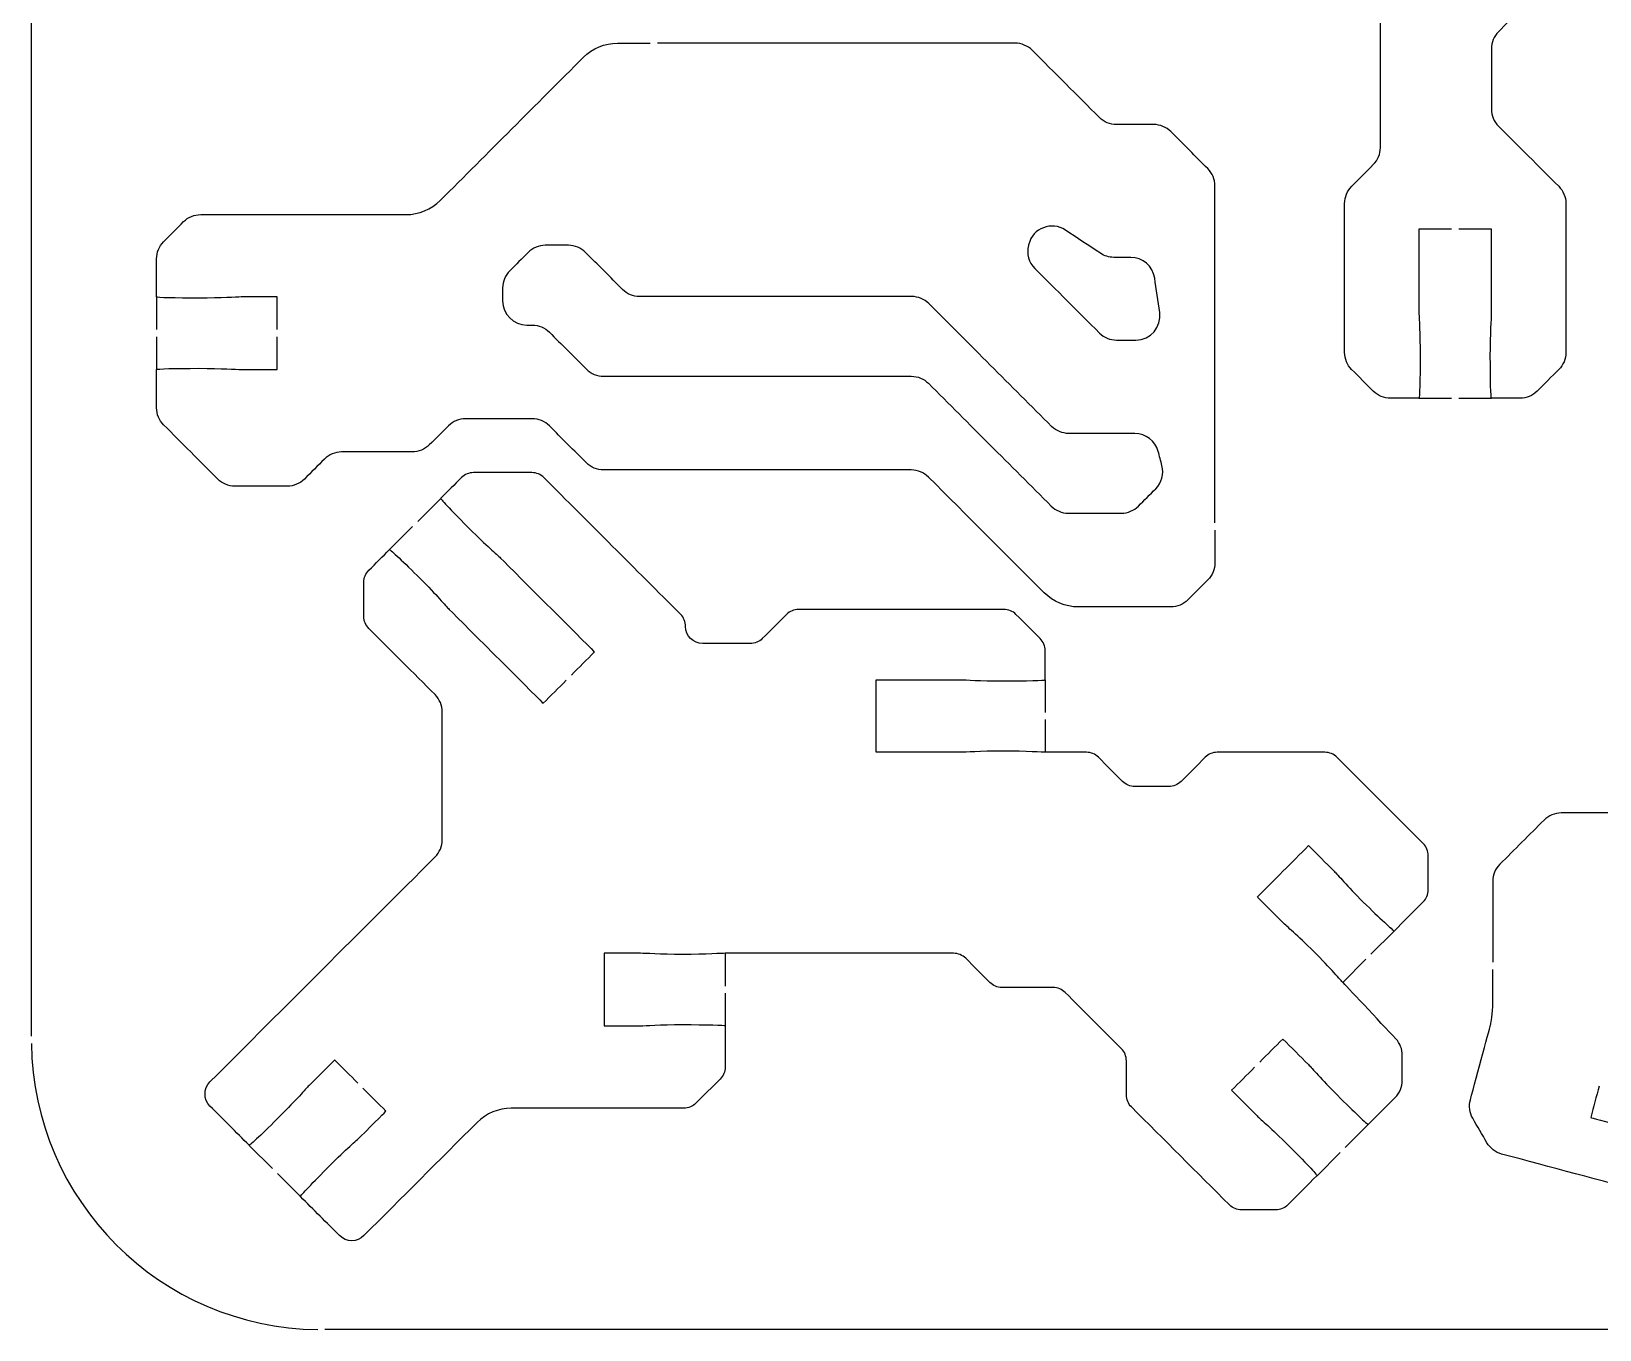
# Model space of a CAD drawing. Extents: x 0 to 400, y 230 to 450.
# Drawn here: x 0 to 64.9, y 230 to 283.7 of the extents above; entities that cross this region are included whole.
import ezdxf

# ---------------------------------------------------------------- set-up
doc = ezdxf.new("R2010")
doc.units = 0
doc.header["$MEASUREMENT"] = 0
doc.layers.add('DEFAULT', color=18, linetype='CONTINUOUS')

msp = doc.modelspace()

# ---------------------------------------------------------------- linework, layer by layer
at = {"layer": 'DEFAULT', "color": 1}
for points in [[(0, 242.147), (0, 437.847)], [(5.182, 272.75), (5.182, 271.399)], [(5.182, 271.099), (5.182, 269.748)], [(57.431, 268.555), (58.783, 268.555)], [(59.082, 268.555), (60.434, 268.555)], [(16.947, 264.414), (15.991, 263.458)], [(15.779, 263.246), (14.823, 262.294)], [(41.959, 256.903), (41.959, 255.552)], [(41.959, 255.252), (41.959, 253.901)], [(56.398, 246.5), (55.442, 245.544)], [(28.712, 245.575), (28.712, 244.224)], [(55.234, 245.332), (54.278, 244.376)], [(28.712, 243.924), (28.712, 242.577)], [(55.332, 238.495), (54.376, 237.539)], [(9.02, 237.627), (9.976, 236.671)], [(54.168, 237.328), (53.212, 236.372)], [(10.187, 236.46), (11.14, 235.511), (11.14, 235.507)], [(117.852, 229.997), (12.15, 229.997)]]:
    msp.add_lwpolyline(points, dxfattribs=at)
for points, knots in [([(50.588, 295.677), (51.038, 295.677), (51.488, 295.677), (51.939, 295.677), (52.203, 295.677), (52.457, 295.571), (52.648, 295.384), (53.157, 294.874), (53.666, 294.363), (54.175, 293.853), (54.366, 293.663), (54.62, 293.557), (54.884, 293.557), (55.596, 293.557), (56.307, 293.557), (57.019, 293.557), (57.283, 293.557), (57.537, 293.451), (57.728, 293.264), (58.191, 292.799), (58.654, 292.335), (59.118, 291.871), (59.305, 291.684), (59.411, 291.43), (59.411, 291.165), (59.411, 290.755), (59.411, 290.344), (59.411, 289.934), (59.411, 289.669), (59.513, 289.412), (59.703, 289.225), (60.342, 288.586), (60.98, 287.948), (61.619, 287.309), (61.806, 287.122), (61.912, 286.868), (61.912, 286.604), (61.912, 286.181), (61.912, 285.759), (61.912, 285.337), (61.912, 285.072), (61.806, 284.815), (61.619, 284.628), (61.32, 284.329), (61.022, 284.031), (60.723, 283.732), (60.532, 283.545), (60.43, 283.291), (60.43, 283.026), (60.43, 282.195), (60.43, 281.364), (60.43, 280.532), (60.43, 280.268), (60.532, 280.01), (60.723, 279.823), (61.553, 278.993), (62.383, 278.163), (63.213, 277.333), (63.404, 277.146), (63.51, 276.892), (63.51, 276.627), (63.51, 274.57), (63.51, 272.514), (63.51, 270.457), (63.51, 270.189), (63.404, 269.935), (63.217, 269.748), (62.918, 269.449), (62.62, 269.15), (62.321, 268.852), (62.13, 268.661), (61.876, 268.555), (61.612, 268.555), (61.219, 268.555), (60.826, 268.555), (60.434, 268.555), (60.405, 268.555), (60.384, 269.339), (60.384, 270.305), (60.384, 271.272), (60.434, 271.843), (60.434, 272.055), (60.434, 273.223), (60.434, 274.39), (60.434, 275.558), (59.983, 275.558), (59.533, 275.558), (59.082, 275.558)], [0, 0, 0, 0, 3.83, 3.83, 3.83, 4.83, 4.83, 4.83, 10.96062, 10.96062, 10.96062, 11.96062, 11.96062, 11.96062, 18.01062, 18.01062, 18.01062, 19.01062, 19.01062, 19.01062, 24.589697, 24.589697, 24.589697, 25.589697, 25.589697, 25.589697, 29.079697, 29.079697, 29.079697, 30.079697, 30.079697, 30.079697, 37.758876, 37.758876, 37.758876, 38.758876, 38.758876, 38.758876, 42.348876, 42.348876, 42.348876, 43.348876, 43.348876, 43.348876, 46.940979, 46.940979, 46.940979, 47.940979, 47.940979, 47.940979, 55.010979, 55.010979, 55.010979, 56.010979, 56.010979, 56.010979, 65.995327, 65.995327, 65.995327, 66.995327, 66.995327, 66.995327, 84.485327, 84.485327, 84.485327, 85.485327, 85.485327, 85.485327, 89.077429, 89.077429, 89.077429, 90.077429, 90.077429, 90.077429, 93.417429, 93.417429, 93.417429, 94.417429, 94.417429, 94.417429, 95.417429, 95.417429, 95.417429, 105.347429, 105.347429, 105.347429, 109.177429, 109.177429, 109.177429, 109.177429]), ([(58.783, 275.558), (58.332, 275.558), (57.882, 275.558), (57.431, 275.558), (57.431, 274.39), (57.431, 273.223), (57.431, 272.055), (57.431, 271.843), (57.481, 271.272), (57.481, 270.305), (57.481, 269.339), (57.46, 268.555), (57.431, 268.555), (57.038, 268.555), (56.644, 268.555), (56.25, 268.555), (55.985, 268.555), (55.731, 268.661), (55.541, 268.852), (55.242, 269.15), (54.943, 269.449), (54.645, 269.748), (54.458, 269.935), (54.355, 270.189), (54.355, 270.457), (54.355, 272.512), (54.355, 274.568), (54.355, 276.623), (54.355, 276.892), (54.458, 277.146), (54.648, 277.333), (54.946, 277.631), (55.243, 277.93), (55.541, 278.229), (55.731, 278.416), (55.837, 278.67), (55.833, 278.934), (55.833, 281.819), (55.833, 284.703), (55.833, 287.588), (55.833, 287.852), (55.728, 288.106), (55.541, 288.293), (55.243, 288.592), (54.946, 288.891), (54.648, 289.189), (54.458, 289.376), (54.204, 289.482), (53.939, 289.482), (52.882, 289.482), (51.825, 289.482), (50.767, 289.482), (50.503, 289.482), (50.249, 289.376), (50.062, 289.189), (48.985, 288.113), (47.908, 287.037), (46.83, 285.961), (46.64, 285.775), (46.386, 285.669), (46.121, 285.669), (45.562, 285.669), (45.002, 285.669), (44.442, 285.669), (44.414, 285.669), (44.393, 286.452), (44.393, 287.418), (44.393, 288.385), (44.442, 288.957), (44.442, 289.168), (44.442, 289.668), (44.442, 290.168), (44.442, 290.668), (43.441, 290.668), (42.441, 290.668), (41.44, 290.668), (41.44, 290.168), (41.44, 289.668), (41.44, 289.168), (41.44, 288.957), (41.489, 288.385), (41.489, 287.418), (41.489, 286.452), (41.468, 285.669), (41.44, 285.669), (40.439, 285.672), (39.439, 285.676), (38.438, 285.679), (38.41, 285.679), (38.389, 286.462), (38.389, 287.429), (38.389, 288.396), (38.438, 288.967), (38.438, 289.179), (38.438, 289.679), (38.438, 290.178), (38.438, 290.678), (37.988, 290.678), (37.537, 290.678), (37.087, 290.678)], [0, 0, 0, 0, 3.83, 3.83, 3.83, 13.76, 13.76, 13.76, 14.76, 14.76, 14.76, 15.76, 15.76, 15.76, 19.11, 19.11, 19.11, 20.11, 20.11, 20.11, 23.702102, 23.702102, 23.702102, 24.702102, 24.702102, 24.702102, 42.182102, 42.182102, 42.182102, 43.182102, 43.182102, 43.182102, 46.767141, 46.767141, 46.767141, 47.767141, 47.767141, 47.767141, 72.297141, 72.297141, 72.297141, 73.297141, 73.297141, 73.297141, 76.882179, 76.882179, 76.882179, 77.882179, 77.882179, 77.882179, 86.872179, 86.872179, 86.872179, 87.872179, 87.872179, 87.872179, 100.819306, 100.819306, 100.819306, 101.819306, 101.819306, 101.819306, 106.579306, 106.579306, 106.579306, 107.579306, 107.579306, 107.579306, 108.579306, 108.579306, 108.579306, 112.829306, 112.829306, 112.829306, 121.339306, 121.339306, 121.339306, 125.589306, 125.589306, 125.589306, 126.589306, 126.589306, 126.589306, 127.589306, 127.589306, 127.589306, 136.099359, 136.099359, 136.099359, 137.099359, 137.099359, 137.099359, 138.099359, 138.099359, 138.099359, 142.349359, 142.349359, 142.349359, 146.179359, 146.179359, 146.179359, 146.179359]), ([(10.177, 271.399), (10.177, 271.849), (10.177, 272.3), (10.177, 272.75), (9.677, 272.75), (9.177, 272.75), (8.678, 272.75), (8.469, 272.75), (7.894, 272.701), (6.931, 272.701), (5.965, 272.701), (5.182, 272.722), (5.182, 272.75), (5.182, 273.278), (5.182, 273.806), (5.182, 274.334), (5.182, 274.599), (5.284, 274.853), (5.474, 275.039), (5.75, 275.316), (6.025, 275.592), (6.3, 275.869), (6.49, 276.055), (6.744, 276.161), (7.009, 276.161), (9.843, 276.161), (12.677, 276.161), (15.511, 276.161), (16.04, 276.161), (16.548, 276.373), (16.926, 276.747), (18.9, 278.722), (20.874, 280.698), (22.849, 282.674), (23.226, 283.051), (23.734, 283.259), (24.263, 283.259), (24.714, 283.259), (25.164, 283.259), (25.614, 283.259)], [0, 0, 0, 0, 3.83, 3.83, 3.83, 8.08, 8.08, 8.08, 9.08, 9.08, 9.08, 10.08, 10.08, 10.08, 14.57, 14.57, 14.57, 15.57, 15.57, 15.57, 18.886338, 18.886338, 18.886338, 19.886338, 19.886338, 19.886338, 43.986338, 43.986338, 43.986338, 44.986338, 44.986338, 44.986338, 68.738056, 68.738056, 68.738056, 69.738056, 69.738056, 69.738056, 73.568056, 73.568056, 73.568056, 73.568056]), ([(48.986, 263.398), (48.986, 268.051), (48.986, 272.704), (48.986, 277.357), (48.986, 277.622), (48.884, 277.876), (48.693, 278.063), (48.183, 278.574), (47.672, 279.086), (47.162, 279.597), (46.972, 279.784), (46.718, 279.89), (46.453, 279.89), (45.939, 279.89), (45.425, 279.89), (44.911, 279.89), (44.647, 279.89), (44.393, 279.996), (44.202, 280.183), (43.276, 281.111), (42.349, 282.039), (41.422, 282.966), (41.232, 283.153), (40.978, 283.259), (40.713, 283.259), (35.78, 283.259), (30.847, 283.259), (25.914, 283.259)], [0, 0, 0, 0, 39.57, 39.57, 39.57, 40.57, 40.57, 40.57, 46.714762, 46.714762, 46.714762, 47.714762, 47.714762, 47.714762, 52.084762, 52.084762, 52.084762, 53.084762, 53.084762, 53.084762, 64.235838, 64.235838, 64.235838, 65.235838, 65.235838, 65.235838, 107.185838, 107.185838, 107.185838, 107.185838]), ([(46.493, 273.536), (46.562, 273.061), (46.631, 272.586), (46.7, 272.11), (46.788, 271.507), (46.321, 270.966), (45.711, 270.966), (45.444, 270.966), (45.178, 270.966), (44.911, 270.966), (44.646, 270.966), (44.391, 271.071), (44.204, 271.259), (43.313, 272.15), (42.421, 273.041), (41.53, 273.933), (41.281, 274.182), (41.181, 274.545), (41.268, 274.886), (41.272, 274.902), (41.276, 274.917), (41.28, 274.933), (41.45, 275.601), (42.229, 275.901), (42.803, 275.519), (43.284, 275.199), (43.764, 274.879), (44.245, 274.559), (44.409, 274.45), (44.602, 274.391), (44.799, 274.391), (45.034, 274.391), (45.268, 274.391), (45.503, 274.391), (45.999, 274.391), (46.421, 274.027), (46.493, 273.536)], [0, 0, 0, 0, 4.0837, 4.0837, 4.0837, 5.0837, 5.0837, 5.0837, 7.3507, 7.3507, 7.3507, 8.3507, 8.3507, 8.3507, 19.070438, 19.070438, 19.070438, 20.070438, 20.070438, 20.070438, 20.205779, 20.205779, 20.205779, 21.205779, 21.205779, 21.205779, 26.115154, 26.115154, 26.115154, 27.115154, 27.115154, 27.115154, 29.110154, 29.110154, 29.110154, 30.110154, 30.110154, 30.110154, 30.110154]), ([(46.639, 266.356), (46.691, 266.162), (46.742, 265.967), (46.794, 265.772), (46.886, 265.428), (46.786, 265.06), (46.534, 264.809), (46.296, 264.57), (46.058, 264.332), (45.82, 264.094), (45.632, 263.907), (45.378, 263.801), (45.113, 263.801), (44.381, 263.801), (43.649, 263.801), (42.918, 263.801), (42.653, 263.801), (42.398, 263.907), (42.211, 264.094), (40.516, 265.788), (38.822, 267.483), (37.127, 269.177), (36.94, 269.365), (36.686, 269.47), (36.42, 269.47), (32.174, 269.47), (27.927, 269.47), (23.681, 269.47), (23.416, 269.47), (23.161, 269.576), (22.974, 269.763), (22.462, 270.275), (21.951, 270.786), (21.439, 271.298), (21.252, 271.485), (20.998, 271.59), (20.732, 271.59), (20.657, 271.59), (20.582, 271.59), (20.506, 271.59), (19.954, 271.59), (19.506, 272.038), (19.506, 272.591), (19.506, 272.768), (19.506, 272.946), (19.506, 273.124), (19.506, 273.389), (19.612, 273.643), (19.799, 273.831), (20.054, 274.086), (20.309, 274.341), (20.564, 274.596), (20.752, 274.783), (21.006, 274.889), (21.271, 274.889), (21.59, 274.889), (21.909, 274.889), (22.228, 274.889), (22.493, 274.889), (22.748, 274.783), (22.935, 274.596), (23.447, 274.085), (23.958, 273.573), (24.47, 273.061), (24.657, 272.874), (24.911, 272.769), (25.177, 272.769), (28.93, 272.769), (32.684, 272.769), (36.438, 272.769), (36.703, 272.769), (36.958, 272.663), (37.145, 272.476), (38.839, 270.781), (40.534, 269.087), (42.228, 267.392), (42.416, 267.205), (42.67, 267.1), (42.935, 267.1), (43.848, 267.1), (44.76, 267.1), (45.672, 267.1), (46.126, 267.1), (46.522, 266.794), (46.639, 266.356)], [0, 0, 0, 0, 1.712234, 1.712234, 1.712234, 2.712234, 2.712234, 2.712234, 5.577431, 5.577431, 5.577431, 6.577431, 6.577431, 6.577431, 12.799431, 12.799431, 12.799431, 13.799431, 13.799431, 13.799431, 34.178248, 34.178248, 34.178248, 35.178248, 35.178248, 35.178248, 71.290248, 71.290248, 71.290248, 72.290248, 72.290248, 72.290248, 78.442077, 78.442077, 78.442077, 79.442077, 79.442077, 79.442077, 80.083077, 80.083077, 80.083077, 81.083077, 81.083077, 81.083077, 82.594077, 82.594077, 82.594077, 83.594077, 83.594077, 83.594077, 86.662921, 86.662921, 86.662921, 87.662921, 87.662921, 87.662921, 90.374921, 90.374921, 90.374921, 91.374921, 91.374921, 91.374921, 97.52675, 97.52675, 97.52675, 98.52675, 98.52675, 98.52675, 130.44875, 130.44875, 130.44875, 131.44875, 131.44875, 131.44875, 151.827567, 151.827567, 151.827567, 152.827567, 152.827567, 152.827567, 160.585567, 160.585567, 160.585567, 161.585567, 161.585567, 161.585567, 161.585567]), ([(48.986, 263.098), (48.986, 262.649), (48.986, 262.2), (48.986, 261.75), (48.986, 261.486), (48.884, 261.228), (48.693, 261.041), (48.418, 260.765), (48.143, 260.489), (47.868, 260.212), (47.677, 260.025), (47.423, 259.919), (47.159, 259.919), (45.883, 259.919), (44.607, 259.919), (43.331, 259.919), (42.802, 259.919), (42.294, 260.131), (41.916, 260.505), (40.321, 262.102), (38.725, 263.699), (37.129, 265.296), (36.939, 265.483), (36.685, 265.589), (36.42, 265.589), (32.174, 265.589), (27.927, 265.589), (23.681, 265.589), (23.417, 265.589), (23.163, 265.694), (22.972, 265.881), (22.462, 266.393), (21.951, 266.904), (21.441, 267.416), (21.251, 267.603), (20.997, 267.709), (20.732, 267.709), (19.812, 267.709), (18.893, 267.709), (17.973, 267.709), (17.709, 267.709), (17.455, 267.606), (17.268, 267.419), (17.002, 267.155), (16.736, 266.89), (16.47, 266.626), (16.283, 266.439), (16.029, 266.333), (15.765, 266.333), (14.789, 266.333), (13.813, 266.333), (12.837, 266.333), (12.572, 266.333), (12.318, 266.227), (12.128, 266.04), (11.853, 265.764), (11.577, 265.487), (11.302, 265.211), (11.112, 265.024), (10.858, 264.918), (10.593, 264.918), (9.87, 264.918), (9.147, 264.918), (8.424, 264.918), (8.159, 264.918), (7.905, 265.024), (7.714, 265.211), (6.968, 265.959), (6.221, 266.707), (5.474, 267.455), (5.284, 267.642), (5.182, 267.899), (5.182, 268.164), (5.182, 268.692), (5.182, 269.22), (5.182, 269.748), (5.182, 269.776), (5.965, 269.797), (6.931, 269.797), (7.894, 269.797), (8.469, 269.748), (8.678, 269.748), (9.177, 269.748), (9.677, 269.748), (10.177, 269.748), (10.177, 270.198), (10.177, 270.649), (10.177, 271.099)], [0, 0, 0, 0, 3.82, 3.82, 3.82, 4.82, 4.82, 4.82, 8.136338, 8.136338, 8.136338, 9.136338, 9.136338, 9.136338, 19.986338, 19.986338, 19.986338, 20.986338, 20.986338, 20.986338, 40.184289, 40.184289, 40.184289, 41.184289, 41.184289, 41.184289, 77.294289, 77.294289, 77.294289, 78.294289, 78.294289, 78.294289, 84.439051, 84.439051, 84.439051, 85.439051, 85.439051, 85.439051, 93.259051, 93.259051, 93.259051, 94.259051, 94.259051, 94.259051, 97.44811, 97.44811, 97.44811, 98.44811, 98.44811, 98.44811, 106.74811, 106.74811, 106.74811, 107.74811, 107.74811, 107.74811, 111.064449, 111.064449, 111.064449, 112.064449, 112.064449, 112.064449, 118.214449, 118.214449, 118.214449, 119.214449, 119.214449, 119.214449, 128.201778, 128.201778, 128.201778, 129.201778, 129.201778, 129.201778, 133.691778, 133.691778, 133.691778, 134.691778, 134.691778, 134.691778, 135.691778, 135.691778, 135.691778, 139.941778, 139.941778, 139.941778, 143.771778, 143.771778, 143.771778, 143.771778]), ([(50.842, 241.074), (51.16, 241.393), (51.479, 241.711), (51.798, 242.03), (52.152, 241.676), (52.505, 241.322), (52.859, 240.968), (53.008, 240.82), (53.378, 240.379), (54.059, 239.698), (54.743, 239.014), (55.311, 238.474), (55.332, 238.495), (55.704, 238.867), (56.076, 239.238), (56.447, 239.61), (56.638, 239.797), (56.74, 240.055), (56.736, 240.319), (56.738, 240.665), (56.739, 241.011), (56.74, 241.356), (56.74, 241.607), (56.648, 241.85), (56.475, 242.034), (55.844, 242.704), (54.327, 244.327), (54.278, 244.376), (54.235, 244.418), (53.759, 244.965), (53.075, 245.65), (52.39, 246.33), (51.953, 246.701), (51.801, 246.849), (51.184, 247.47), (50.743, 247.911), (50.743, 247.911), (51.45, 248.619), (52.156, 249.327), (52.863, 250.035), (53.217, 249.681), (53.571, 249.327), (53.925, 248.973), (54.073, 248.825), (54.443, 248.384), (55.128, 247.699), (55.812, 247.018), (56.345, 246.549), (56.398, 246.5), (56.801, 246.902), (57.204, 247.304), (57.608, 247.706), (57.742, 247.837), (57.816, 248.02), (57.816, 248.207), (57.816, 248.678), (57.816, 249.148), (57.816, 249.618), (57.816, 249.809), (57.742, 249.989), (57.608, 250.119), (56.418, 251.31), (55.228, 252.502), (54.038, 253.693), (53.904, 253.823), (53.724, 253.901), (53.537, 253.901), (52.052, 253.901), (50.566, 253.901), (49.081, 253.901), (48.894, 253.901), (48.714, 253.823), (48.58, 253.693), (48.247, 253.359), (47.915, 253.025), (47.582, 252.691), (47.448, 252.56), (47.268, 252.486), (47.081, 252.486), (46.609, 252.486), (46.138, 252.486), (45.666, 252.486), (45.479, 252.486), (45.299, 252.56), (45.165, 252.691), (44.833, 253.025), (44.5, 253.359), (44.167, 253.693), (44.033, 253.823), (43.853, 253.901), (43.666, 253.901), (43.097, 253.901), (42.528, 253.901), (41.959, 253.901), (41.902, 253.901), (41.175, 253.95), (40.209, 253.95), (39.242, 253.95), (38.671, 253.901), (38.459, 253.901), (37.293, 253.901), (36.126, 253.901), (34.96, 253.901), (34.96, 254.902), (34.96, 255.902), (34.96, 256.903), (36.126, 256.903), (37.293, 256.903), (38.459, 256.903), (38.671, 256.903), (39.242, 256.854), (40.209, 256.854), (41.175, 256.854), (41.959, 256.875), (41.959, 256.903), (41.959, 257.304), (41.959, 257.705), (41.959, 258.106), (41.959, 258.297), (41.885, 258.477), (41.75, 258.607), (41.418, 258.941), (41.085, 259.275), (40.752, 259.609), (40.618, 259.74), (40.438, 259.817), (40.251, 259.817), (37.418, 259.817), (34.586, 259.817), (31.753, 259.817), (31.566, 259.817), (31.386, 259.74), (31.252, 259.609), (30.919, 259.275), (30.586, 258.941), (30.253, 258.607), (30.119, 258.477), (29.939, 258.402), (29.753, 258.402), (29.098, 258.402), (28.443, 258.402), (27.788, 258.402), (27.396, 258.402), (27.078, 258.72), (27.078, 259.108), (27.078, 259.299), (27.004, 259.478), (26.874, 259.609), (24.988, 261.496), (23.101, 263.384), (21.215, 265.271), (21.081, 265.402), (20.901, 265.479), (20.714, 265.479), (19.91, 265.479), (19.106, 265.479), (18.301, 265.479), (18.114, 265.479), (17.934, 265.405), (17.804, 265.271), (17.517, 264.986), (17.23, 264.702), (16.943, 264.417), (16.943, 264.379), (17.472, 263.818), (18.146, 263.144), (18.831, 262.459), (19.268, 262.093), (19.42, 261.941), (20.037, 261.323), (23.307, 258.053), (23.307, 258.053), (22.989, 257.735), (22.67, 257.416), (22.351, 257.097)], [0, 0, 0, 0, 3.832519, 3.832519, 3.832519, 8.089302, 8.089302, 8.089302, 9.089302, 9.089302, 9.089302, 10.089302, 10.089302, 10.089302, 14.558216, 14.558216, 14.558216, 15.558216, 15.558216, 15.558216, 18.498233, 18.498233, 18.498233, 19.498233, 19.498233, 19.498233, 20.498233, 20.498233, 20.498233, 21.498233, 21.498233, 21.498233, 22.498233, 22.498233, 22.498233, 23.498233, 23.498233, 23.498233, 32.004731, 32.004731, 32.004731, 36.261514, 36.261514, 36.261514, 37.261514, 37.261514, 37.261514, 38.261514, 38.261514, 38.261514, 43.1052, 43.1052, 43.1052, 44.1052, 44.1052, 44.1052, 48.1052, 48.1052, 48.1052, 49.1052, 49.1052, 49.1052, 63.424114, 63.424114, 63.424114, 64.424114, 64.424114, 64.424114, 77.054114, 77.054114, 77.054114, 78.054114, 78.054114, 78.054114, 82.063416, 82.063416, 82.063416, 83.063416, 83.063416, 83.063416, 87.073416, 87.073416, 87.073416, 88.073416, 88.073416, 88.073416, 92.082718, 92.082718, 92.082718, 93.082718, 93.082718, 93.082718, 97.922718, 97.922718, 97.922718, 98.922718, 98.922718, 98.922718, 99.922718, 99.922718, 99.922718, 109.842718, 109.842718, 109.842718, 118.352718, 118.352718, 118.352718, 128.272718, 128.272718, 128.272718, 129.272718, 129.272718, 129.272718, 130.272718, 130.272718, 130.272718, 133.682718, 133.682718, 133.682718, 134.682718, 134.682718, 134.682718, 138.69202, 138.69202, 138.69202, 139.69202, 139.69202, 139.69202, 163.78202, 163.78202, 163.78202, 164.78202, 164.78202, 164.78202, 168.791321, 168.791321, 168.791321, 169.791321, 169.791321, 169.791321, 175.361321, 175.361321, 175.361321, 176.361321, 176.361321, 176.361321, 177.361321, 177.361321, 177.361321, 200.052379, 200.052379, 200.052379, 201.052379, 201.052379, 201.052379, 207.892379, 207.892379, 207.892379, 208.892379, 208.892379, 208.892379, 212.328947, 212.328947, 212.328947, 213.328947, 213.328947, 213.328947, 214.328947, 214.328947, 214.328947, 215.328947, 215.328947, 215.328947, 219.161466, 219.161466, 219.161466, 219.161466]), ([(13.511, 240.206), (13.191, 240.526), (12.871, 240.846), (12.551, 241.166), (12.551, 241.166), (12.11, 240.725), (11.493, 240.104), (11.341, 239.956), (10.974, 239.515), (10.29, 238.834), (9.605, 238.15), (9.037, 237.61), (9.016, 237.631), (8.475, 238.172), (7.934, 238.713), (7.393, 239.254), (7.118, 239.529), (7.118, 239.977), (7.393, 240.256), (10.499, 243.36), (13.605, 246.464), (16.71, 249.569), (16.897, 249.756), (17.003, 250.01), (17.003, 250.274), (17.003, 252.042), (17.003, 253.809), (17.003, 255.577), (17.003, 255.841), (16.897, 256.095), (16.71, 256.286), (15.795, 257.2), (14.881, 258.113), (13.966, 259.027), (13.835, 259.157), (13.758, 259.341), (13.758, 259.528), (13.759, 259.998), (13.76, 260.469), (13.761, 260.939), (13.761, 261.126), (13.835, 261.306), (13.969, 261.436), (14.254, 261.722), (14.538, 262.008), (14.823, 262.294), (14.858, 262.294), (15.419, 261.764), (16.093, 261.091), (16.777, 260.406), (17.148, 259.969), (17.296, 259.817), (17.913, 259.2), (21.184, 255.93), (21.184, 255.93), (21.502, 256.247), (21.821, 256.565), (22.14, 256.882)], [0, 0, 0, 0, 3.846661, 3.846661, 3.846661, 4.846661, 4.846661, 4.846661, 5.846661, 5.846661, 5.846661, 6.846661, 6.846661, 6.846661, 13.352043, 13.352043, 13.352043, 14.352043, 14.352043, 14.352043, 51.694353, 51.694353, 51.694353, 52.694353, 52.694353, 52.694353, 67.724353, 67.724353, 67.724353, 68.724353, 68.724353, 68.724353, 79.719866, 79.719866, 79.719866, 80.719866, 80.719866, 80.719866, 84.719878, 84.719878, 84.719878, 85.719878, 85.719878, 85.719878, 89.149353, 89.149353, 89.149353, 90.149353, 90.149353, 90.149353, 91.149353, 91.149353, 91.149353, 92.149353, 92.149353, 92.149353, 95.974808, 95.974808, 95.974808, 95.974808]), ([(65.484, 247.623), (65.484, 248.073), (65.484, 248.524), (65.484, 248.974), (65.984, 248.974), (66.484, 248.974), (66.983, 248.974), (67.195, 248.974), (67.767, 248.925), (68.733, 248.925), (69.7, 248.925), (70.483, 248.946), (70.483, 248.974), (70.483, 249.169), (70.483, 249.365), (70.483, 249.56), (70.483, 249.824), (70.377, 250.078), (70.19, 250.265), (69.914, 250.542), (69.637, 250.818), (69.361, 251.094), (69.174, 251.281), (68.92, 251.387), (68.656, 251.387), (66.875, 251.387), (65.095, 251.387), (63.315, 251.387), (63.05, 251.387), (62.796, 251.281), (62.609, 251.094), (61.999, 250.484), (61.388, 249.874), (60.778, 249.263), (60.591, 249.077), (60.485, 248.823), (60.485, 248.558), (60.485, 247.441), (60.485, 246.324), (60.485, 245.207)], [0, 0, 0, 0, 3.83, 3.83, 3.83, 8.08, 8.08, 8.08, 9.08, 9.08, 9.08, 10.08, 10.08, 10.08, 11.74, 11.74, 11.74, 12.74, 12.74, 12.74, 16.063402, 16.063402, 16.063402, 17.063402, 17.063402, 17.063402, 32.203402, 32.203402, 32.203402, 33.203402, 33.203402, 33.203402, 40.54317, 40.54317, 40.54317, 41.54317, 41.54317, 41.54317, 51.04317, 51.04317, 51.04317, 51.04317]), ([(50.63, 240.859), (50.311, 240.541), (49.993, 240.224), (49.674, 239.906), (49.674, 239.906), (50.115, 239.465), (50.736, 238.844), (50.884, 238.696), (51.325, 238.326), (52.006, 237.645), (52.69, 236.961), (53.23, 236.393), (53.209, 236.372), (52.807, 235.968), (52.404, 235.565), (52.002, 235.161), (51.868, 235.031), (51.688, 234.957), (51.501, 234.957), (51.031, 234.957), (50.561, 234.957), (50.09, 234.957), (49.9, 234.957), (49.72, 235.031), (49.586, 235.161), (48.233, 236.514), (46.881, 237.866), (45.529, 239.218), (45.395, 239.349), (45.321, 239.532), (45.321, 239.719), (45.321, 240.19), (45.321, 240.66), (45.321, 241.13), (45.321, 241.321), (45.247, 241.501), (45.112, 241.631), (44.339, 242.406), (43.565, 243.181), (42.791, 243.956), (42.657, 244.087), (42.477, 244.164), (42.29, 244.164), (41.583, 244.164), (40.877, 244.164), (40.17, 244.164), (39.983, 244.164), (39.803, 244.238), (39.669, 244.369), (39.336, 244.703), (39.004, 245.037), (38.671, 245.371), (38.537, 245.501), (38.357, 245.579), (38.17, 245.579), (35.017, 245.579), (31.864, 245.579), (28.712, 245.579), (28.602, 245.579), (27.929, 245.53), (26.962, 245.53), (25.995, 245.53), (25.424, 245.579), (25.212, 245.579), (24.712, 245.579), (24.213, 245.579), (23.713, 245.579), (23.713, 244.578), (23.713, 243.578), (23.713, 242.577), (24.213, 242.577), (24.712, 242.577), (25.212, 242.577), (25.424, 242.577), (25.995, 242.626), (26.962, 242.626), (27.929, 242.626), (28.712, 242.605), (28.712, 242.577), (28.712, 242.008), (28.712, 241.439), (28.712, 240.869), (28.712, 240.682), (28.638, 240.499), (28.504, 240.368), (28.171, 240.035), (27.838, 239.701), (27.505, 239.367), (27.371, 239.236), (27.191, 239.162), (27.004, 239.162), (24.624, 239.162), (22.244, 239.162), (19.864, 239.162), (19.335, 239.162), (18.827, 238.95), (18.45, 238.576), (16.887, 237.014), (15.324, 235.451), (13.761, 233.888), (13.486, 233.609), (13.038, 233.609), (12.759, 233.888), (12.219, 234.428), (11.68, 234.967), (11.14, 235.507), (11.119, 235.528), (11.659, 236.096), (12.343, 236.781), (13.024, 237.465), (13.465, 237.832), (13.613, 237.984), (14.234, 238.601), (14.675, 239.042), (14.675, 239.042), (14.357, 239.36), (14.04, 239.677), (13.722, 239.995)], [0, 0, 0, 0, 3.825454, 3.825454, 3.825454, 4.825454, 4.825454, 4.825454, 5.825454, 5.825454, 5.825454, 6.825454, 6.825454, 6.825454, 11.669141, 11.669141, 11.669141, 12.669141, 12.669141, 12.669141, 16.669141, 16.669141, 16.669141, 17.669141, 17.669141, 17.669141, 33.932597, 33.932597, 33.932597, 34.932597, 34.932597, 34.932597, 38.932597, 38.932597, 38.932597, 39.932597, 39.932597, 39.932597, 49.245196, 49.245196, 49.245196, 50.245196, 50.245196, 50.245196, 56.255196, 56.255196, 56.255196, 57.255196, 57.255196, 57.255196, 61.264497, 61.264497, 61.264497, 62.264497, 62.264497, 62.264497, 89.074497, 89.074497, 89.074497, 90.074497, 90.074497, 90.074497, 91.074497, 91.074497, 91.074497, 95.324497, 95.324497, 95.324497, 103.834497, 103.834497, 103.834497, 108.084497, 108.084497, 108.084497, 109.084497, 109.084497, 109.084497, 110.084497, 110.084497, 110.084497, 114.924497, 114.924497, 114.924497, 115.924497, 115.924497, 115.924497, 119.933799, 119.933799, 119.933799, 120.933799, 120.933799, 120.933799, 141.173799, 141.173799, 141.173799, 142.173799, 142.173799, 142.173799, 160.968697, 160.968697, 160.968697, 161.968697, 161.968697, 161.968697, 168.459938, 168.459938, 168.459938, 169.459938, 169.459938, 169.459938, 170.459938, 170.459938, 170.459938, 171.459938, 171.459938, 171.459938, 175.278314, 175.278314, 175.278314, 175.278314]), ([(64.888, 240.084), (64.771, 239.649), (64.655, 239.214), (64.539, 238.779), (64.539, 238.779), (65.142, 238.617), (65.985, 238.391), (66.19, 238.334), (66.754, 238.236), (67.689, 237.985), (68.617, 237.735), (69.365, 237.516), (69.365, 237.484), (69.308, 237.273), (69.259, 237.079), (69.22, 236.923), (69.153, 236.662), (68.984, 236.444), (68.751, 236.309), (68.415, 236.115), (68.078, 235.921), (67.742, 235.727), (67.513, 235.593), (67.237, 235.558), (66.983, 235.629), (64.938, 236.175), (62.894, 236.722), (60.849, 237.269), (60.595, 237.336), (60.376, 237.505), (60.242, 237.735), (60.047, 238.072), (59.851, 238.41), (59.656, 238.747), (59.522, 238.976), (59.487, 239.252), (59.557, 239.509), (59.822, 240.49), (60.401, 242.621), (60.401, 242.645), (60.418, 242.709), (60.485, 243.051), (60.485, 243.556), (60.485, 244.006), (60.485, 244.456), (60.485, 244.907)], [0, 0, 0, 0, 3.830157, 3.830157, 3.830157, 4.830157, 4.830157, 4.830157, 5.830157, 5.830157, 5.830157, 6.830157, 6.830157, 6.830157, 7.830157, 7.830157, 7.830157, 8.830157, 8.830157, 8.830157, 12.131989, 12.131989, 12.131989, 13.131989, 13.131989, 13.131989, 31.132951, 31.132951, 31.132951, 32.132951, 32.132951, 32.132951, 35.448444, 35.448444, 35.448444, 36.448444, 36.448444, 36.448444, 37.448444, 37.448444, 37.448444, 38.448444, 38.448444, 38.448444, 42.278444, 42.278444, 42.278444, 42.278444])]:
    msp.add_open_spline(points, degree=3, knots=knots, dxfattribs=at)
msp.add_open_spline([(0, 241.847), (0.081, 235.338), (5.341, 230.078), (11.85, 229.997)], degree=3, dxfattribs=at)

doc.saveas('drawing.dxf')
